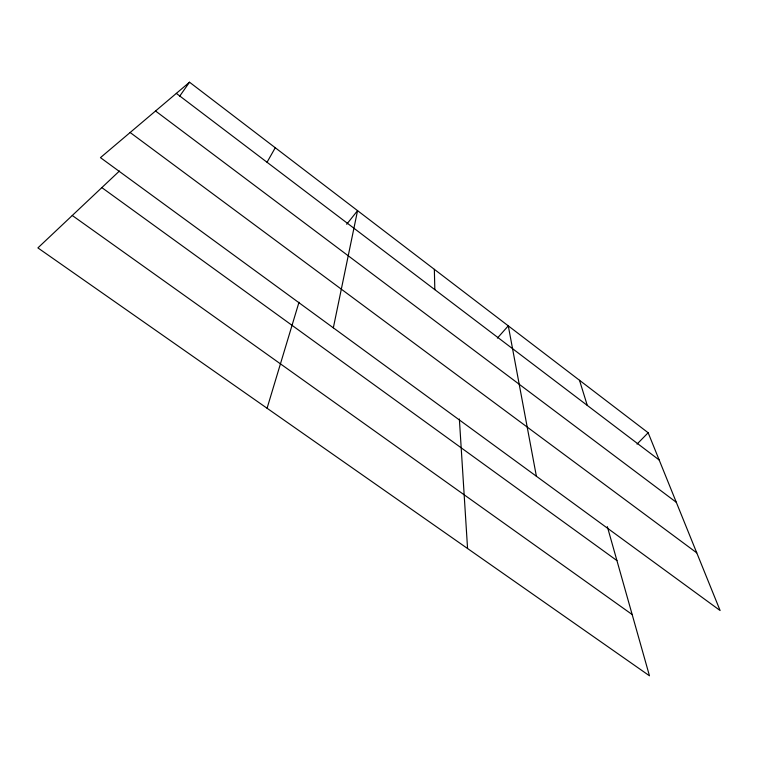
<?xml version="1.0" encoding="UTF-8"?>
<svg xmlns="http://www.w3.org/2000/svg" width="758" height="758" viewBox="0 0 758 758"><rect width="100%" height="100%" fill="white"/><g stroke="black" fill="none" stroke-linecap="round" stroke-linejoin="round"><path stroke-width="1.14" d="M333.331 327.835L357.558 210.648L346.69 224.264M267.072 408.249L299.003 302.224M267.043 162.259L275.258 147.744M179.494 96.437L189.528 82.215L648.156 432.752L720.1 610.512L100.463 157.636L189.528 82.215M497.381 338.115L508.286 325.845L536.389 476.242M637.023 444.112L648.156 432.752M119.451 170.995L37.9 247.904L649.464 675.785L607.347 526.649M72.275 215.49L632.163 614.539M101.837 187.605L616.936 560.598M130.149 132.508L696.763 552.857M155.542 111L676.297 502.289M176.33 93.386L659.185 460.002M579.5 380.279L587.279 405.407M459.367 419.003L467.563 548.517M434.353 269.346L434.827 289.651"/></g></svg>
